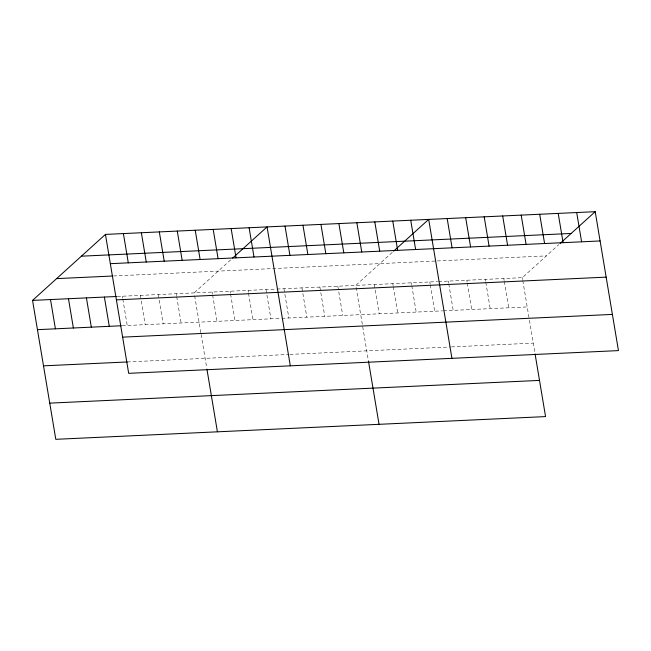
<?xml version="1.0" encoding="UTF-8"?>
<svg xmlns="http://www.w3.org/2000/svg" width="651" height="651" viewBox="0 0 651 651"><rect width="100%" height="100%" fill="white"/><g stroke="black" fill="none" stroke-linecap="round" stroke-linejoin="round"><path stroke-width="0.49" stroke-dasharray="3.25 2.44" d="M230.617 259.904L194.169 292.893L194.494 294.846M392.236 252.401L355.796 285.39L368.556 361.639M438.562 281.549L522.314 277.668L558.753 244.67M113.469 275.975L435.356 261.043M437.301 260.953L546.368 255.892M117.351 296.457L275.983 289.093M276.976 289.052L437.594 281.598M122.25 325.728L280.874 318.363M281.875 318.315L442.493 310.861M443.461 310.82L527.212 306.93M127.311 361.956L288.93 354.461M289.923 354.413L450.492 346.959M451.468 346.918L533.267 343.118M522.314 277.668L522.639 279.613M522.802 280.589L529.279 319.315M529.442 320.268L534.91 352.932M503.809 278.522L504.134 280.475M504.297 281.452L508.708 307.793M485.304 279.385L485.638 281.33M485.801 282.306L490.203 308.647M466.808 280.239L467.133 282.192M467.296 283.169L471.706 309.51M448.303 281.102L448.629 283.047M448.791 284.023L453.202 310.364M429.798 281.956L430.124 283.909M430.295 284.886L434.697 311.227M411.302 282.819L411.627 284.764M411.79 285.74L416.201 312.081M392.797 283.673L393.123 285.626M393.285 286.603L397.696 312.944M374.292 284.536L379.191 313.798M337.836 286.228L342.735 315.491M319.877 287.058L324.776 316.329M301.918 287.888L306.816 317.159M283.958 288.727L288.857 317.997M266.007 289.557L270.897 318.827M248.047 290.395L248.373 292.34M248.536 293.316L252.946 319.657M230.088 291.225L230.413 293.178M230.576 294.154L234.987 320.495M212.128 292.055L212.454 294.008M212.617 294.984L217.027 321.325M194.657 295.823L200.98 333.589M201.143 334.541L206.766 368.157M176.209 293.723L176.543 295.676M176.706 296.653L181.108 322.994M158.258 294.561L163.157 323.824M140.299 295.391L145.197 324.662M122.339 296.229L122.665 298.174M122.827 299.151L127.238 325.492"/><path stroke-width="0.98" d="M535.073 353.916L545.562 416.591L55.799 439.319L32.55 300.396L105.438 234.409L595.201 211.681L618.45 350.604L128.686 373.332L105.438 234.409M232.684 258.032L267.065 226.906L290.313 365.838M393.611 251.156L428.683 219.411L451.932 358.335M560.137 243.425L595.201 211.681M81.383 256.185L571.147 233.457M110.336 263.679L600.1 240.951M56.604 278.62L112.477 276.024M32.55 300.396L116.35 296.506M116.391 299.867L606.154 277.139M37.449 329.658L121.249 325.769M122.632 337.145L612.396 314.417M43.503 365.846L127.311 361.956M49.745 403.132L539.508 380.404M576.696 212.535L581.595 241.806M558.2 213.398L563.099 242.668M539.695 214.252L544.594 243.523M521.191 215.115L526.089 244.385M502.694 215.977L507.585 245.24M484.189 216.832L489.088 246.102M465.685 217.694L470.583 246.957M447.188 218.549L452.079 247.819M410.724 220.241L415.623 249.512M392.765 221.071L397.663 250.342M374.805 221.91L379.704 251.172M356.854 222.74L361.753 252.01M368.556 361.639L379.045 424.322M338.894 223.578L343.793 252.84M320.935 224.408L325.834 253.678M302.975 225.238L307.874 254.508M285.016 226.076L289.915 255.347M249.105 227.744L254.004 257.007M231.146 228.574L236.044 257.845M213.186 229.404L218.085 258.675M195.227 230.242L200.126 259.513M206.928 369.141L217.418 431.816M177.275 231.072L182.166 260.343M159.316 231.911L164.215 261.173M141.357 232.741L146.255 262.011M123.397 233.579L128.296 262.841M104.38 297.059L109.278 326.33M86.42 297.889L91.319 327.16M68.469 298.728L73.368 327.99M50.509 299.558L55.408 328.828"/></g></svg>
